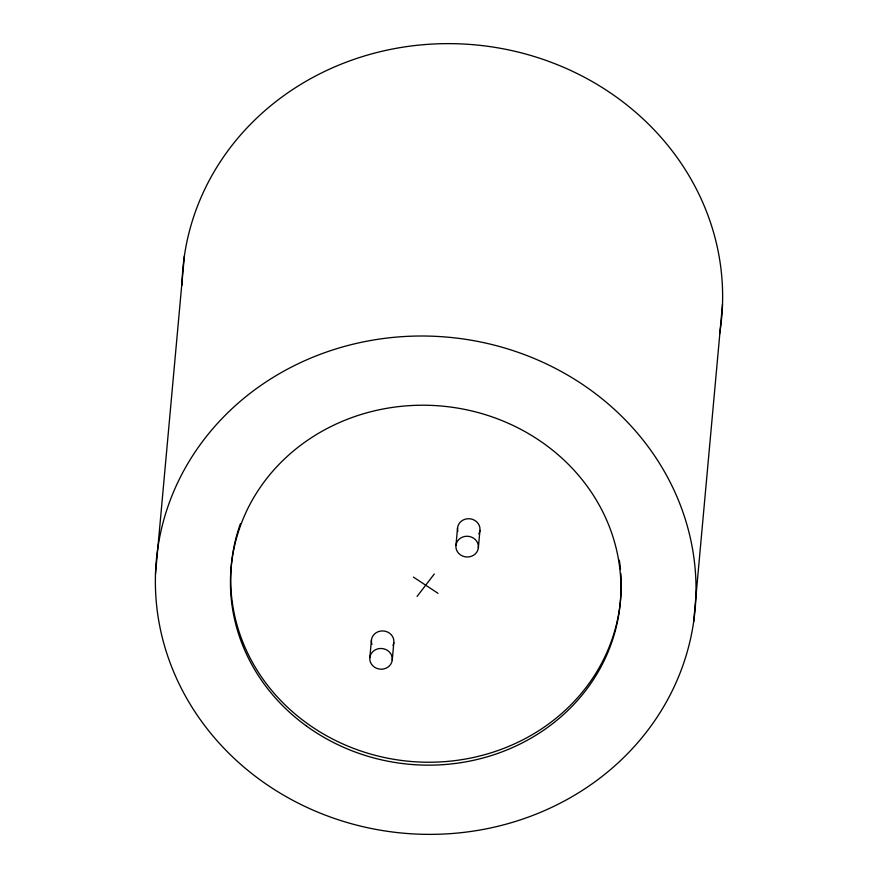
<?xml version="1.0" encoding="UTF-8"?>
<svg xmlns="http://www.w3.org/2000/svg" width="878" height="878" viewBox="0 0 878 878"><rect width="100%" height="100%" fill="white"/><g stroke="black" fill="none" stroke-linecap="round" stroke-linejoin="round"><path stroke-width="1.32" d="M155.505 573.586L184.38 255.959M369.847 657.534L371.438 639.996M392.236 660.146A11.271 10.371 5.2 0 0 376.519 649.27A11.271 10.371 5.2 0 0 374.368 667.104A11.271 10.371 5.2 0 0 392.236 660.146L393.827 642.597M455.967 545.326L457.559 527.777M478.356 547.927A11.271 10.371 5.2 0 0 462.64 537.051A11.271 10.371 5.2 0 0 460.478 554.896A11.271 10.371 5.2 0 0 478.356 547.927L479.948 530.389M693.62 622.041A270.501 249.001 5.2 0 0 322.884 353.34A270.501 249.001 5.2 0 0 260.579 780.191A270.501 249.001 5.2 0 0 693.62 622.041L722.495 304.414M417.083 596.414L434.303 573.971M413.395 577.087L438.001 593.298M457.833 531.464A11.271 10.371 5.2 0 1 470.004 518.788A11.271 10.371 5.2 0 1 478.806 533.901M371.932 644.386A11.271 10.371 5.2 0 1 383.082 630.931A11.271 10.371 5.2 0 1 393.026 645.451M182.009 285.24A270.501 249.001 5.2 0 1 474.537 44.811A270.501 249.001 5.2 0 1 719.631 333.552M620.801 573.455A195.355 179.825 5.2 0 1 401.345 760.436A195.355 179.825 5.2 0 1 240.44 523.65M619.352 560.219A195.355 179.825 5.2 0 1 620.483 569.493M306.444 726.018A195.355 179.825 5.2 0 0 619.199 611.801A195.355 179.825 5.2 0 0 351.441 417.741A195.355 179.825 5.2 0 0 306.444 726.018"/></g></svg>
